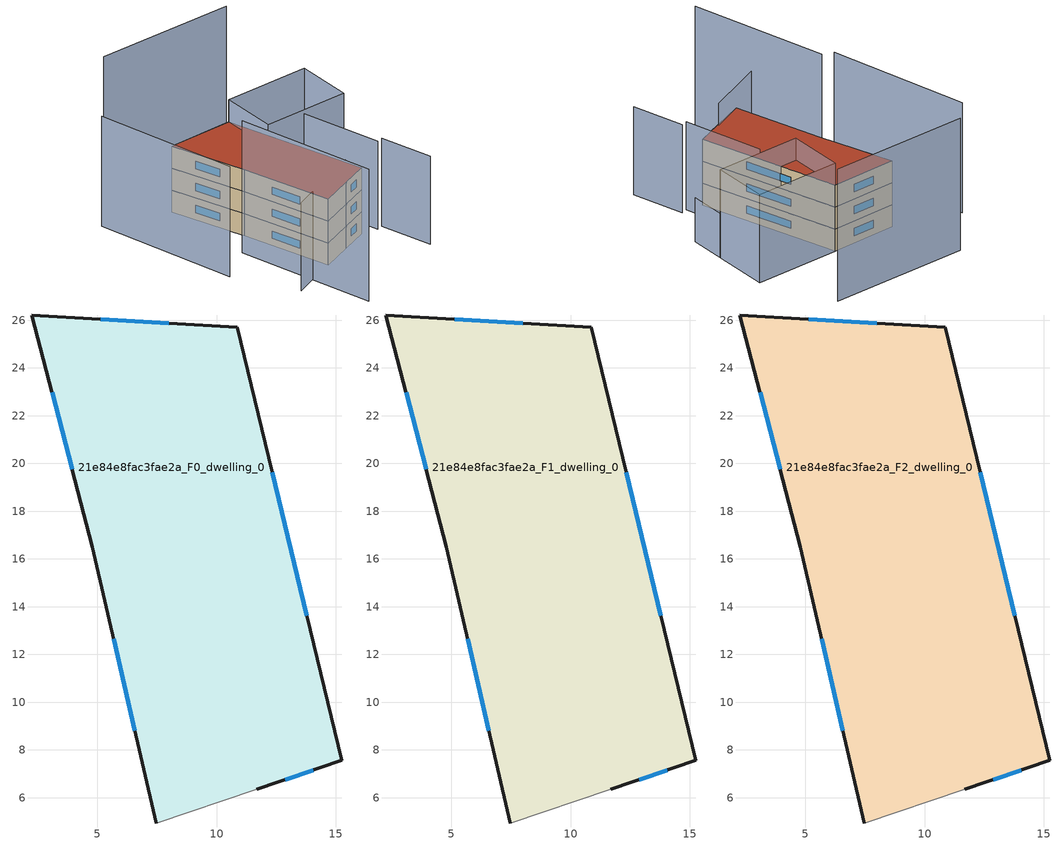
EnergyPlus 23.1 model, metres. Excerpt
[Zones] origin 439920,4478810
21e84e8fac3fae2a_F0_dwelling_0
 floor ground (EU_floor_Construction): 10.86,25.7 15.23,7.56 11.68,6.35 7.47,4.94 4.8,16.51 2.27,26.21 z0
 wall outside (EU_wall_Construction): 11.68,6.35 15.23,7.56 10.86,25.7 2.27,26.21 4.8,16.51 7.47,4.94 z0:3
 wall adiabatic (EU_wall_Construction): 7.47,4.94 11.68,6.35 z0:3
 window (EU_Window_Construction): 13.77,13.63 12.32,19.64 / 12.87,6.75 14.05,7.16 / 5.69,12.65 6.58,8.81 / 3.11,22.97 3.95,19.76 / 7.99,25.87 5.14,26.04 z1:2
21e84e8fac3fae2a_F1_dwelling_0
 floor to 21e84e8fac3fae2a_F0_dwelling_0 (EU_floor_Construction): 10.86,25.7 15.23,7.56 11.68,6.35 7.47,4.94 4.8,16.51 2.27,26.21 z3
 wall outside (EU_wall_Construction): 11.68,6.35 15.23,7.56 10.86,25.7 2.27,26.21 4.8,16.51 7.47,4.94 z3:6
 wall adiabatic (EU_wall_Construction): 7.47,4.94 11.68,6.35 z3:6
 window (EU_Window_Construction): 13.77,13.63 12.32,19.64 / 12.87,6.75 14.05,7.16 / 5.69,12.65 6.58,8.81 / 3.11,22.97 3.95,19.76 / 7.99,25.87 5.14,26.04 z4:5
21e84e8fac3fae2a_F2_dwelling_0
 floor to 21e84e8fac3fae2a_F1_dwelling_0 (EU_floor_Construction): 10.86,25.7 15.23,7.56 11.68,6.35 7.47,4.94 4.8,16.51 2.27,26.21 z6
 wall outside (EU_wall_Construction): 11.68,6.35 15.23,7.56 10.86,25.7 2.27,26.21 4.8,16.51 7.47,4.94 z6:9
 wall adiabatic (EU_wall_Construction): 7.47,4.94 11.68,6.35 z6:9
 window (EU_Window_Construction): 13.77,13.63 12.32,19.64 / 12.87,6.75 14.05,7.16 / 5.69,12.65 6.58,8.81 / 3.11,22.97 3.95,19.76 / 7.99,25.87 5.14,26.04 z7:8
 roof outside (EU_roof_Construction): 15.23,7.56 10.86,25.7 2.27,26.21 4.8,16.51 7.47,4.94 11.68,6.35 z9
shading: 1.27,2.82 11.63,6.47 / 19.48,0.31 18.1,7.21 / 17.31,7.05 15.23,17.47 / 10.86,25.7 22.23,24.98 / 22.23,24.98 21.76,17.71 / 21.76,17.71 10.4,18.44 / 10.4,18.44 10.86,25.7 z0:12; 2.08,13.86 5.45,-4.22 / 18.32,34.25 0.04,35.54 z0:18; -5.96,29.39 -2.68,10.86 z0:15; 21.44,13.03 22.2,24.98 z0:6
[Building]
EU S2 Campaign: North Axis=0; Terrain=City; Solar Distribution=FullExterior
[Site:Location]
Madrid: Latitude=40.5; Longitude=-3.5; Time Zone=1; Elevation=609
[SizingPeriod:WeatherFileDays]
AnnualSizingPeriod: Begin Month=1; Begin Day of Month=1; End Month=12; End Day of Month=31; Day of Week for Start Day=Monday; Use Weather File Daylight Saving Period=No; Use Weather File Rain and Snow Indicators=No
[MATERIAL]
EU_InternalMass_Material: Roughness=MediumRough; Thickness=0.1; Conductivity=1; Density=1800; Specific Heat=900; Thermal Absorptance=0.9; Solar Absorptance=0.7; Visible Absorptance=0.7
[MATERIAL:NOMASS] Roughness=MediumRough; Thermal Absorptance=0.9; Solar Absorptance=0.7; Visible Absorptance=0.7
Name | Thermal Resistance
EU_wall_NoMass | 0.459673
EU_roof_NoMass | 0.495815
EU_floor_NoMass | 0.788942
[WINDOWMATERIAL:SIMPLEGLAZINGSYSTEM]
EU_Window_SimpleGlazing: UFactor=4.26103; Solar Heat Gain Coefficient=0.85; Visible Transmittance=0.85
[CONSTRUCTION]
EU_wall_Construction: EU_wall_NoMass
EU_roof_Construction: EU_roof_NoMass
EU_floor_Construction: EU_floor_NoMass
EU_Window_Construction: EU_Window_SimpleGlazing
EU_InternalMass_Construction: EU_InternalMass_Material
[ZONE] Type=1; Multiplier=1; Ceiling Height=autocalculate; Volume=493.742; Floor Area=autocalculate; Part of Total Floor Area=Yes
21e84e8fac3fae2a_F0_dwelling_0; 21e84e8fac3fae2a_F1_dwelling_0; 21e84e8fac3fae2a_F2_dwelling_0
[INTERNALMASS] Construction=EU_InternalMass_Construction; Surface Area=164.581
Name | Zone or ZoneList
21e84e8fac3fae2a_F0_dwelling_0_EU_InternalMass | 21e84e8fac3fae2a_F0_dwelling_0
21e84e8fac3fae2a_F1_dwelling_0_EU_InternalMass | 21e84e8fac3fae2a_F1_dwelling_0
21e84e8fac3fae2a_F2_dwelling_0_EU_InternalMass | 21e84e8fac3fae2a_F2_dwelling_0
[OTHEREQUIPMENT] Fuel Type=Electricity; Design Level Calculation Method=Watts/Area; Power per Zone Floor Area=1; Fraction Latent=0; Fraction Radiant=0; Fraction Lost=0; Carbon Dioxide Generation Rate=0; EndUse Subcategory=EU_Step8_InternalGains
Name | Zone or ZoneList or Space or SpaceList | Schedule
EU_Step8_InternalGain_21e84e8fac3fae2a_F0_dwelling_0_f000 | 21e84e8fac3fae2a_F0_dwelling_0 | EU_Step8_GainSchedule_21e84e8fac3fae2a_F0_dwelling_0_f000
EU_Step8_InternalGain_21e84e8fac3fae2a_F1_dwelling_0_f000 | 21e84e8fac3fae2a_F1_dwelling_0 | EU_Step8_GainSchedule_21e84e8fac3fae2a_F1_dwelling_0_f000
EU_Step8_InternalGain_21e84e8fac3fae2a_F2_dwelling_0_f000 | 21e84e8fac3fae2a_F2_dwelling_0 | EU_Step8_GainSchedule_21e84e8fac3fae2a_F2_dwelling_0_f000
[ZONEVENTILATION:DESIGNFLOWRATE] Schedule=EU_AlwaysOn; Design Flow Rate Calculation Method=AirChanges/Hour; Air Changes per Hour=0.719161; Ventilation Type=Natural; Fan Pressure Rise=0; Fan Total Efficiency=1; Constant Term Coefficient=1; Temperature Term Coefficient=0; Velocity Term Coefficient=0; Velocity Squared Term Coefficient=0; Minimum Indoor Temperature=-100; Maximum Indoor Temperature=100; Delta Temperature=-100; Minimum Outdoor Temperature=-100; Maximum Outdoor Temperature=100; Maximum Wind Speed=40
Name | Zone or ZoneList or Space or SpaceList
EU_ConstantAir_21e84e8fac3fae2a_F0_dwelling_0 | 21e84e8fac3fae2a_F0_dwelling_0
EU_ConstantAir_21e84e8fac3fae2a_F1_dwelling_0 | 21e84e8fac3fae2a_F1_dwelling_0
EU_ConstantAir_21e84e8fac3fae2a_F2_dwelling_0 | 21e84e8fac3fae2a_F2_dwelling_0
[HVACTEMPLATE:THERMOSTAT] Constant Heating Setpoint=20; Constant Cooling Setpoint=50
EU_HeatOnly_21e84e8fac3fae2a_F0_dwelling_0; EU_HeatOnly_21e84e8fac3fae2a_F1_dwelling_0; EU_HeatOnly_21e84e8fac3fae2a_F2_dwelling_0
[HVACTEMPLATE:ZONE:IDEALLOADSAIRSYSTEM] System Availability Schedule=EU_AlwaysOn; Maximum Heating Supply Air Temperature=50; Minimum Cooling Supply Air Temperature=13; Maximum Heating Supply Air Humidity Ratio=0.0156; Minimum Cooling Supply Air Humidity Ratio=0.0077; Heating Limit=NoLimit; Cooling Limit=NoLimit; Heating Availability Schedule=EU_AlwaysOn; Cooling Availability Schedule=EU_CoolingOff; Dehumidification Control Type=ConstantSensibleHeatRatio; Cooling Sensible Heat Ratio=0.7; Dehumidification Setpoint=60; Humidification Control Type=None; Humidification Setpoint=30; Outdoor Air Method=None; Outdoor Air Flow Rate per Person=0.00944; Outdoor Air Flow Rate per Zone Floor Area=0; Outdoor Air Flow Rate per Zone=0; Demand Controlled Ventilation Type=None; Outdoor Air Economizer Type=NoEconomizer; Heat Recovery Type=None; Sensible Heat Recovery Effectiveness=0.7; Latent Heat Recovery Effectiveness=0.65
Name | Template Thermostat
21e84e8fac3fae2a_F0_dwelling_0 | EU_HeatOnly_21e84e8fac3fae2a_F0_dwelling_0
21e84e8fac3fae2a_F1_dwelling_0 | EU_HeatOnly_21e84e8fac3fae2a_F1_dwelling_0
21e84e8fac3fae2a_F2_dwelling_0 | EU_HeatOnly_21e84e8fac3fae2a_F2_dwelling_0
[SIZING:ZONE] Zone Cooling Design Supply Air Temperature Input Method=SupplyAirTemperature; Zone Cooling Design Supply Air Temperature=13; Zone Heating Design Supply Air Temperature Input Method=SupplyAirTemperature; Zone Heating Design Supply Air Temperature=50; Zone Cooling Design Supply Air Humidity Ratio=0.008; Zone Heating Design Supply Air Humidity Ratio=0.008; Cooling Design Air Flow Method=DesignDay; Cooling Design Air Flow Rate=0; Cooling Minimum Air Flow per Zone Floor Area=0.000762; Cooling Minimum Air Flow=0; Cooling Minimum Air Flow Fraction=0.2; Heating Design Air Flow Method=DesignDay; Heating Design Air Flow Rate=0; Heating Maximum Air Flow per Zone Floor Area=0.002032; Heating Maximum Air Flow=0.141576; Heating Maximum Air Flow Fraction=0.3; Account for Dedicated Outdoor Air System=No; Dedicated Outdoor Air System Control Strategy=NeutralSupplyAir; Dedicated Outdoor Air Low Setpoint Temperature for Design=autosize; Dedicated Outdoor Air High Setpoint Temperature for Design=autosize; Zone Load Sizing Method=Sensible Load Only No Latent Load; Zone Latent Cooling Design Supply Air Humidity Ratio Input Method=HumidityRatioDifference; Zone Cooling Design Supply Air Humidity Ratio Difference=0.005; Zone Latent Heating Design Supply Air Humidity Ratio Input Method=HumidityRatioDifference; Zone Humidification Design Supply Air Humidity Ratio Difference=0.005
21e84e8fac3fae2a_F0_dwelling_0; 21e84e8fac3fae2a_F1_dwelling_0; 21e84e8fac3fae2a_F2_dwelling_0
[SCHEDULE:CONSTANT]
Name | Hourly Value
EU_AlwaysOn | 1
EU_CoolingOff | 0
[SCHEDULE:FILE] Column Number=1; Rows to Skip at Top=0; Number of Hours of Data=8760; Column Separator=Comma; Interpolate to Timestep=No; Minutes per Item=60; Adjust Schedule for Daylight Savings=Yes
Name | File
EU_Step8_GainSchedule_21e84e8fac3fae2a_F0_dwelling_0_f000 | ../../schedules/21e84e8fac3fae2a/21e84e8fac3fae2a_F0_dwelling_0_f000_gain.csv
EU_Step8_GainSchedule_21e84e8fac3fae2a_F1_dwelling_0_f000 | ../../schedules/21e84e8fac3fae2a/21e84e8fac3fae2a_F1_dwelling_0_f000_gain.csv
EU_Step8_GainSchedule_21e84e8fac3fae2a_F2_dwelling_0_f000 | ../../schedules/21e84e8fac3fae2a/21e84e8fac3fae2a_F2_dwelling_0_f000_gain.csv
